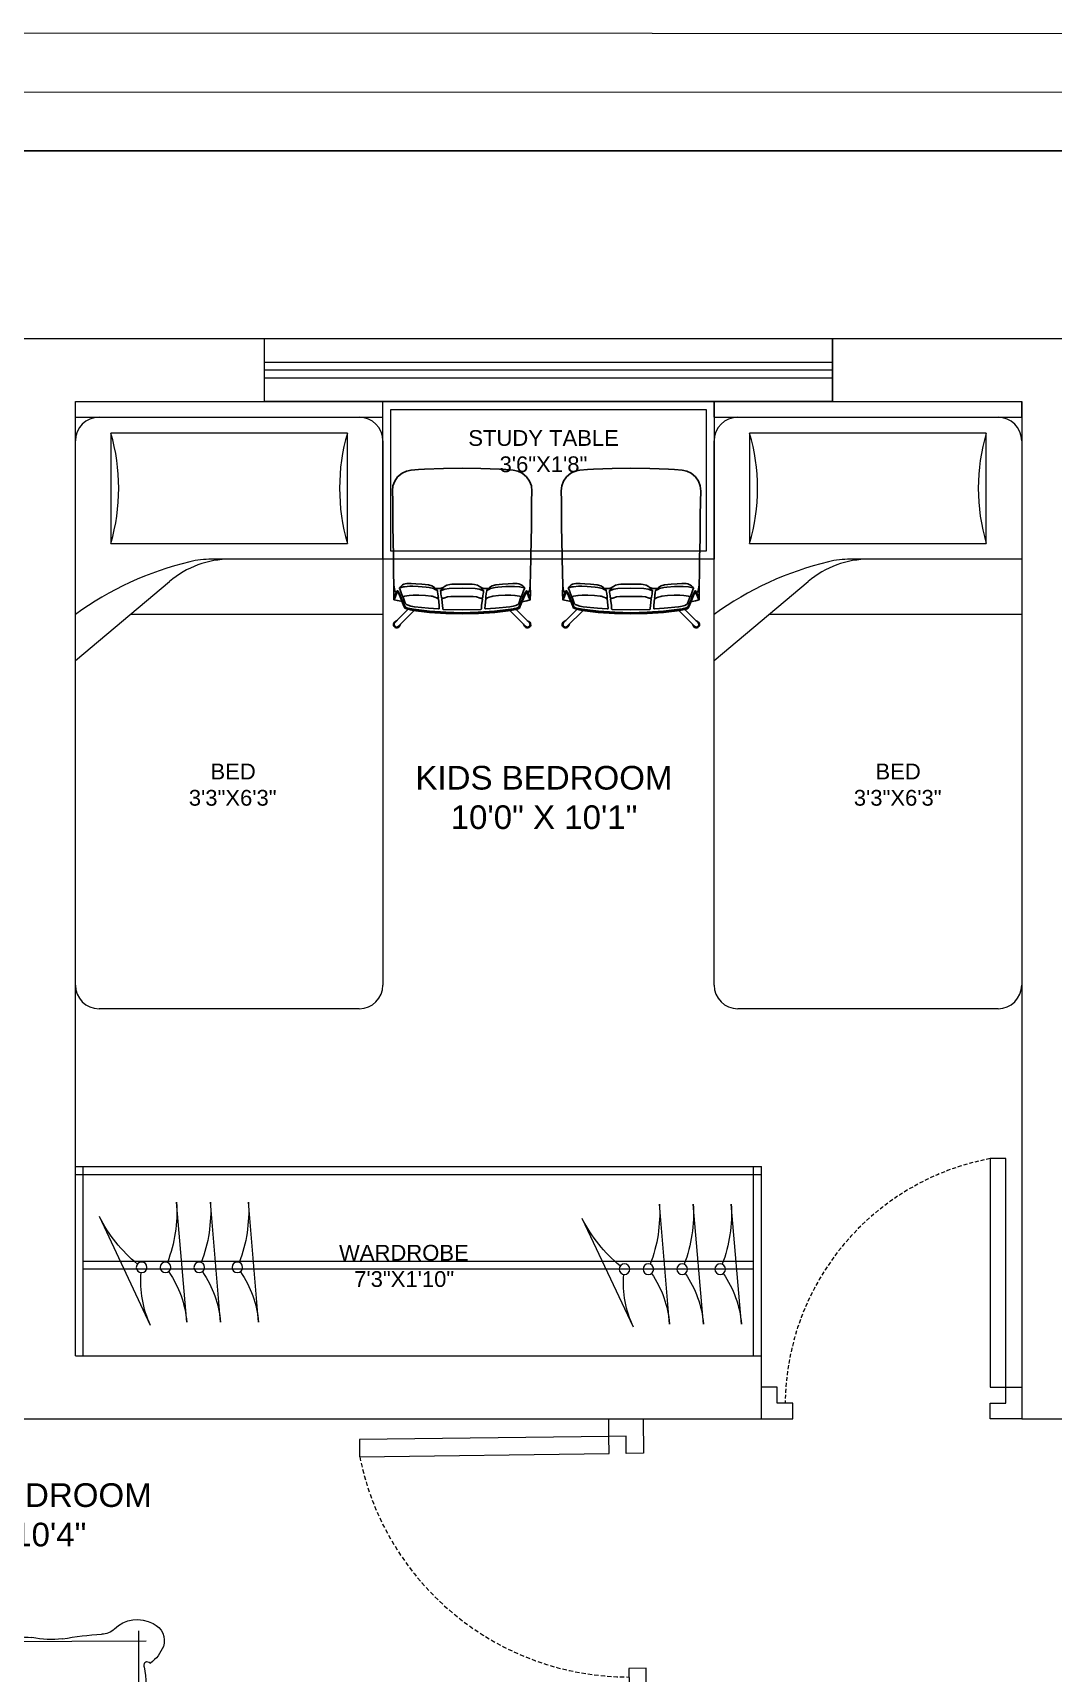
# Model space of a CAD drawing. Header units: inches. Extents: x 2744 to 7136, y -4349 to -2068.
# Drawn here: x 5991 to 6120.4, y -2784.9 to -2576.9 of the extents above; entities that cross this region are included whole.
import ezdxf

# ---------------------------------------------------------------- set-up
doc = ezdxf.new("R2010")
doc.units = ezdxf.units.IN
doc.header["$MEASUREMENT"] = 0
doc.linetypes.add('1', pattern=[0])
doc.linetypes.add('DASHED', pattern=[1.5, 0.5, -0.25, 0.5, -0.25])
for name, color, linetype, lineweight in [('DIM', 40, '1', 0), ('FURNI', 140, 'Continuous', 18), ('furniture', 252, 'Continuous', 13)]:
    doc.layers.add(name, color=color, linetype=linetype, lineweight=lineweight)
doc.layers.add('line_cad-block.com', color=250, linetype='Continuous')
doc.styles.get("Standard").update_dxf_attribs({"font": 'arial.ttf'})

# ---------------------------------------------------------------- blocks, each defined once
blk = doc.blocks.new('ytdmn')
at = {"layer": 'FURNI', "color": 35}
blk.add_lwpolyline([(5048.31, -3231.59), (5048.31, -3260.59), (5050.31, -3260.59), (5050.31, -3231.59)], close=True, dxfattribs=at)
for points in [[(5019.31, -3264.59), (5023.31, -3264.59), (5023.31, -3262.59), (5021.31, -3262.59), (5021.31, -3260.59), (5019.31, -3260.59)], [(5052.31, -3264.59), (5048.31, -3264.59), (5048.31, -3262.59), (5050.31, -3262.59), (5050.31, -3260.59), (5052.31, -3260.59)]]:
    blk.add_lwpolyline(points, dxfattribs=at)
at = {"layer": 'FURNI', "color": 35, "linetype": 'DASHED'}
blk.add_arc((5054.24, -3262.97), 31.93, 100.7059, 179.3203, dxfattribs=at)
blk = doc.blocks.new('5RG')
at = {"color": 18, "true_color": 0x000000}
for p, q in [((2836.17, 503.06), (2804.74, 580.49)), ((2858.67, 578.65), (2777.6, 578.3)), ((2778.59, 502.05), (2778.59, 580.24)), ((2834.88, 503.2), (2797.12, 579.84)), ((2831.49, 559.39), (2831.49, 579.03)), ((2833.49, 560.93), (2833.49, 579.02)), ((2858.67, 578.65), (2858.67, 503.65)), ((2831.49, 544.23), (2831.49, 550.04)), ((2831.49, 515.96), (2831.49, 538.27)), ((2833.49, 533.71), (2833.49, 535.17)), ((2833.49, 507.4), (2833.49, 522.55)), ((2858.67, 503.65), (2777.6, 503.3)), ((2794.07, 502.8), (2794.07, 503.65))]:
    blk.add_line(p, q, dxfattribs=at)
at = {"color": 18, "lineweight": 0, "true_color": 0x000000}
blk.add_line((2859.59, 578.65), (2859.59, 503.65), dxfattribs=at)
blk.add_line((2859.59, 578.65), (2859.59, 503.65), dxfattribs=at)
at = {"color": 18, "linetype": 'ByBlock', "true_color": 0x000000, "extrusion": (-2.10195e-45, 3.15544e-30, -1)}
for centre, major_axis, ratio, start_param, end_param in [((2777.74, 578.28), (-1.72, -1.72), 1, 0.487677, 1.925881), ((2783.2, 581.31), (1.53, -1.53), 1, 0.760189, 1.5925), ((2786.55, 531.43), (-0.81, 47.84), 0.980431, -0.052996, 0.052996), ((2786.24, 562.17), (-71.42, -0.63), 0.925814, 2.951729, 3.331457), ((2786.83, 566.29), (6.57, -6.57), 1, 2.056333, 2.618016), ((2835.31, 559.06), (7.9, -7.9), 1, 4.950746, 6.102528), ((2741.84, 556.04), (26, -26), 1, 5.438158, 5.58588), ((2810.45, 551.84), (-22.62, -22.62), 1, 0.707625, 0.815492), ((2846.36, 550.38), (2.5, -2.5), 1, 6.023365, 6.99698), ((2785.75, 537.77), (5.36, -5.36), 1, 2.415891, 2.629797), ((2776.62, 507.8), (1.05, -1.83), 0.357201, -0.660025, 0.660025), ((2827.78, 562.71), (-42.11, -42.11), 1, -0.836404, -0.734393)]:
    blk.add_ellipse(centre, major_axis=major_axis, ratio=ratio, start_param=start_param, end_param=end_param, dxfattribs=at)
at = {"color": 18, "linetype": 'ByBlock', "true_color": 0x000000, "extrusion": (-1.75162e-45, 3.15544e-30, -1)}
for centre, major_axis, ratio, start_param, end_param in [((2778.74, 576.83), (-2.95, -2.95), 1, 1.854914, 3.127907), ((2801.45, 572.92), (-5.84, -5.84), 1, 1.900181, 2.391744), ((2802.09, 573.63), (-5.35, -5.35), 1, 2.309958, 2.826613), ((2849.28, 541.65), (-24.28, -24.28), 1, 2.134843, 2.561156), ((2762.66, 570.33), (15.23, 1.8), 0.932127, -0.241, 0.241), ((2741.85, 556.81), (-25.97, -25.97), 1, 3.742759, 3.888462), ((2851.74, 557.07), (14.79, -14.79), 1, 1.79982, 2.460081), ((2849.16, 578.34), (20.48, -20.48), 1, 0.529592, 0.757256), ((2844.78, 527.23), (14.99, -14.99), 1, 3.150788, 4.028446), ((2836.53, 546.2), (-7.17, -7.17), 1, 3.688398, 4.591633), ((2841.02, 532), (5.79, -5.79), 1, 4.872384, 6.612043), ((2858.71, 529.51), (-18.41, -18.41), 1, 0.315099, 0.95405), ((2849.14, 570.42), (28.83, -28.83), 1, 0.602664, 0.784247), ((2755.67, 522.61), (-16.22, -16.22), 1, 3.815452, 4.002481), ((2780.41, 501.84), (3.85, -3.85), 1, 2.769943, 3.262997), ((2778.74, 504.77), (2.95, -2.95), 1, 0.013686, 1.286679), ((2783.2, 500.28), (-1.53, -1.53), 1, 1.549093, 2.381404), ((2789.6, 491.05), (-8.54, -8.54), 1, 2.2425, 2.564118), ((2832.6, 471.57), (-22.42, -22.42), 1, 2.30003, 2.453784)]:
    blk.add_ellipse(centre, major_axis=major_axis, ratio=ratio, start_param=start_param, end_param=end_param, dxfattribs=at)
at = {"color": 18, "linetype": 'ByBlock', "true_color": 0x000000, "extrusion": (-1.57646e-45, 3.15544e-30, -1)}
for centre, major_axis, start_param, end_param in [((2794.12, 584.69), (-4.03, -4.03), -1.489165, -0.629707), ((2843.65, 548.97), (-11.05, -11.05), 1.349597, 2.478368), ((2736.01, 545.02), (30.24, -30.24), 5.396221, 5.619576), ((2849.42, 532.05), (18.43, -18.43), 0.50486, 1.084563)]:
    blk.add_ellipse(centre, major_axis=major_axis, ratio=1, start_param=start_param, end_param=end_param, dxfattribs=at)
at = {"color": 18, "linetype": 'ByBlock', "true_color": 0x000000, "extrusion": (-8.75812e-46, 3.15544e-30, -1)}
blk.add_ellipse((2810.16, 593.56), major_axis=(9.89, -9.89), ratio=1, start_param=0.744767, end_param=1.123881, dxfattribs=at)
at = {"color": 18, "linetype": 'ByBlock', "true_color": 0x000000, "extrusion": (-1.92679e-45, 3.15544e-30, -1)}
for centre, major_axis, ratio, start_param, end_param in [((2791.47, 599.21), (14.31, -14.31), 1, 0.698053, 0.946493), ((2810.34, 489.99), (63.35, -63.35), 1, 3.931363, 3.997349), ((2827.78, 519.58), (-42.11, -42.11), 1, 2.305189, 2.4072), ((3003.11, 555.94), (161.94, -14.02), 0.839418, 3.103391, 3.179794), ((2843.19, 544.18), (-11.72, -5.95), 0.855121, -0.497013, 0.497013), ((2847.51, 538.16), (-2.99, -2.99), 1, 4.139497, 5.119412), ((2820.14, 526.26), (-29.48, -29.48), 1, 0.759034, 0.853528), ((2794.65, 543.99), (29.13, -29.13), 1, 0.666874, 0.847418), ((2839.5, 525.8), (-16.25, -16.25), 1, -0.640096, -0.619014)]:
    blk.add_ellipse(centre, major_axis=major_axis, ratio=ratio, start_param=start_param, end_param=end_param, dxfattribs=at)
at = {"color": 18, "linetype": 'ByBlock', "true_color": 0x000000, "extrusion": (-2.8026e-45, 3.15544e-30, -1)}
for centre, major_axis, ratio, start_param, end_param in [((2822.63, 630.57), (36.45, -36.45), 1, 0.744241, 0.901808), ((2842.53, 528.69), (-5.74, -11.35), 0.888413, 2.754911, 3.528274), ((2810.34, 592.3), (63.35, -63.35), 1, 0.71504, 0.781026)]:
    blk.add_ellipse(centre, major_axis=major_axis, ratio=ratio, start_param=start_param, end_param=end_param, dxfattribs=at)
at = {"color": 18, "linetype": 'ByBlock', "true_color": 0x000000, "extrusion": (-1.4013e-45, 3.15544e-30, -1)}
for centre, major_axis, start_param, end_param in [((2832.6, 610.72), (22.42, -22.42), 0.757306, 0.841563), ((2843.34, 536.84), (14.27, -14.27), 0.42416, 1.247956)]:
    blk.add_ellipse(centre, major_axis=major_axis, ratio=1, start_param=start_param, end_param=end_param, dxfattribs=at)
at = {"color": 18, "linetype": 'ByBlock', "true_color": 0x000000, "extrusion": (-2.27711e-45, 3.15544e-30, -1)}
for centre, major_axis, start_param, end_param in [((2780.41, 579.76), (3.85, -3.85), 1.449392, 1.942446), ((2845.49, 511.59), (-17.39, -17.39), 1.809107, 2.516724)]:
    blk.add_ellipse(centre, major_axis=major_axis, ratio=1, start_param=start_param, end_param=end_param, dxfattribs=at)
at = {"color": 18, "true_color": 0x000000, "extrusion": (-1.05097e-45, 3.15544e-30, -1)}
for start_param, end_param in [(2.253107, 2.46913), (2.253107, 2.26482), (2.26482, 2.267986), (2.267986, 2.454345), (2.454345, 2.459342), (2.459342, 2.46913)]:
    blk.add_ellipse((2848.59, 499.99), major_axis=(-53.25, -53.25), ratio=1, start_param=start_param, end_param=end_param, dxfattribs=at)
at = {"color": 18, "true_color": 0x000000, "extrusion": (-1.26993e-45, 3.15544e-30, -1)}
for start_param, end_param in [(-0.031575, 0.031575), (-0.027958, 0.031575), (-0.031575, -0.02906), (-0.02906, -0.027958)]:
    blk.add_ellipse((2641.02, 578.8), major_axis=(200.82, -8.52), ratio=0.842523, start_param=start_param, end_param=end_param, dxfattribs=at)
at = {"color": 18, "true_color": 0x000000, "extrusion": (-2.1129e-45, 3.15544e-30, -1)}
for start_param, end_param in [(3.037753, 3.245432), (3.037753, 3.040686), (3.040686, 3.043869), (3.043869, 3.238811), (3.241045, 3.245432), (3.238811, 3.241045)]:
    blk.add_ellipse((2721.7, 561.05), major_axis=(-135.07, -1.66), ratio=0.928585, start_param=start_param, end_param=end_param, dxfattribs=at)
at = {"color": 18, "true_color": 0x000000, "extrusion": (-1.75162e-45, 3.15544e-30, -1)}
for centre, major_axis, start_param, end_param in [((2848.64, 538.48), (-18.51, -18.51), 1.61129, 2.207185), ((2848.64, 538.48), (-18.51, -18.51), 1.61129, 2.207185), ((2855.32, 521.18), (-20.76, -20.76), 2.167117, 2.410701), ((2855.32, 521.18), (-20.76, -20.76), 2.167117, 2.388874), ((2855.32, 521.18), (-20.76, -20.76), 2.388874, 2.397444), ((2855.32, 521.18), (-20.76, -20.76), 2.397444, 2.410701), ((2836.5, 546.97), (-6.93, -6.93), 3.807507, 5.009096), ((2836.5, 546.97), (-6.93, -6.93), 3.807507, 4.568678), ((2855.58, 577.04), (20.53, -20.53), 0.776989, 0.985705), ((2855.58, 577.04), (20.53, -20.53), 0.747456, 0.985705), ((2855.58, 577.04), (20.53, -20.53), 0.762461, 0.776989), ((2855.58, 577.04), (20.53, -20.53), 0.747456, 0.762461), ((2836.5, 546.97), (-6.93, -6.93), 4.568678, 5.009096), ((2835.25, 558.48), (-18.36, -18.36), -1.290749, -0.712972), ((2835.25, 558.48), (-18.36, -18.36), -1.290749, -0.712972)]:
    blk.add_ellipse(centre, major_axis=major_axis, ratio=1, start_param=start_param, end_param=end_param, dxfattribs=at)
at = {"color": 18, "true_color": 0x000000, "extrusion": (-2.10195e-45, 3.15544e-30, -1)}
for centre, major_axis, ratio, start_param, end_param in [((2836.75, 560.03), (6.52, -6.52), 1, 4.963203, 6.490737), ((2836.75, 560.03), (6.52, -6.52), 1, 4.984242, 6.490737), ((2836.75, 560.03), (6.52, -6.52), 1, 4.963203, 4.984242), ((2855.98, 493.44), (-26.32, -26.32), 1, 2.174488, 2.391881), ((2855.98, 493.44), (-26.32, -26.32), 1, 2.174488, 2.363188), ((2855.98, 493.44), (-26.32, -26.32), 1, 2.363188, 2.373051), ((2855.98, 493.44), (-26.32, -26.32), 1, 2.373051, 2.391881), ((2759.09, 515.2), (-97.93, -2.52), 0.851279, 3.003922, 3.014474), ((2759.09, 515.2), (-97.93, -2.52), 0.851279, 3.003922, 3.279264), ((2759.09, 515.2), (-97.93, -2.52), 0.851279, 3.014474, 3.017375), ((2759.09, 515.2), (-97.93, -2.52), 0.851279, 3.017375, 3.266975), ((2759.09, 515.2), (-97.93, -2.52), 0.851279, 3.270718, 3.279264), ((2759.09, 515.2), (-97.93, -2.52), 0.851279, 3.266975, 3.270718)]:
    blk.add_ellipse(centre, major_axis=major_axis, ratio=ratio, start_param=start_param, end_param=end_param, dxfattribs=at)
at = {"color": 18, "true_color": 0x000000, "extrusion": (-1.92679e-45, 3.15544e-30, -1)}
for start_param, end_param in [(-1.484388, -1.362212), (-1.484388, -1.362212), (-1.199073, -0.892669), (-1.199073, -0.892669)]:
    blk.add_ellipse((2828.96, 581.15), major_axis=(-16.53, -16.53), ratio=1, start_param=start_param, end_param=end_param, dxfattribs=at)
at = {"color": 18, "linetype": 'ByBlock', "true_color": 0x000000, "extrusion": (-3.50325e-45, 3.15544e-30, -1)}
for centre, major_axis, start_param, end_param in [((2842.34, 547.62), (5.2, -5.2), 4.260933, 5.412149), ((2736.01, 533.44), (30.24, -30.24), 5.375999, 5.599353)]:
    blk.add_ellipse(centre, major_axis=major_axis, ratio=1, start_param=start_param, end_param=end_param, dxfattribs=at)
at = {"color": 18, "true_color": 0x000000, "extrusion": (-2.97776e-45, 3.15544e-30, -1)}
blk.add_ellipse((2850.5, 511.63), major_axis=(25.99, -25.99), ratio=1, start_param=3.357671, end_param=3.810113, dxfattribs=at)
blk.add_ellipse((2850.5, 511.63), major_axis=(25.99, -25.99), ratio=1, start_param=3.357671, end_param=3.810113, dxfattribs=at)
at = {"color": 18, "linetype": 'ByBlock', "true_color": 0x000000, "extrusion": (-1.05097e-45, 3.15544e-30, -1)}
blk.add_ellipse((2848.93, 509.57), major_axis=(-27.77, -27.77), ratio=1, start_param=2.388199, end_param=2.542849, dxfattribs=at)
at = {"color": 18, "true_color": 0x000000, "extrusion": (-2.091e-45, 3.15544e-30, -1)}
for start_param, end_param in [(3.048082, 3.054019), (3.048082, 3.235103), (3.054019, 3.056316), (3.056316, 3.229562), (3.229562, 3.233512), (3.233512, 3.235103)]:
    blk.add_ellipse((2745.56, 536.63), major_axis=(-110.88, -2.84), ratio=0.903473, start_param=start_param, end_param=end_param, dxfattribs=at)
at = {"color": 18, "linetype": 'ByBlock', "true_color": 0x000000, "extrusion": (-1.8392e-45, 3.15544e-30, -1)}
blk.add_ellipse((2799.3, 538.16), major_axis=(-57.94, -1.1), ratio=0.899123, start_param=2.969703, end_param=3.313482, dxfattribs=at)
at = {"color": 18, "linetype": 'ByBlock', "true_color": 0x000000, "extrusion": (-4.72938e-45, 3.15544e-30, -1)}
blk.add_ellipse((2772.04, 542.6), major_axis=(6.31, -4.19), ratio=0.299887, start_param=-0.106953, end_param=0.106953, dxfattribs=at)
at = {"color": 18, "true_color": 0x000000, "extrusion": (-2.62743e-45, 3.15544e-30, -1)}
blk.add_ellipse((2837.89, 533.52), major_axis=(6.92, -6.92), ratio=1, start_param=5.289068, end_param=6.734078, dxfattribs=at)
blk.add_ellipse((2837.89, 533.52), major_axis=(6.92, -6.92), ratio=1, start_param=5.289068, end_param=6.734078, dxfattribs=at)
at = {"color": 18, "linetype": 'ByBlock', "true_color": 0x000000, "extrusion": (-4.90454e-45, 3.15544e-30, -1)}
blk.add_ellipse((2848.59, 469.47), major_axis=(-41.9, -41.9), ratio=1, start_param=2.341422, end_param=2.488024, dxfattribs=at)
at = {"color": 18, "true_color": 0x000000, "extrusion": (-1.57646e-45, 3.15544e-30, -1)}
for start_param in [0.795211, 0.787253]:
    blk.add_ellipse((2857.13, 642.71), major_axis=(81.09, -81.09), ratio=1, start_param=start_param, end_param=0.860991, dxfattribs=at)
at = {"color": 18, "linetype": 'ByBlock', "true_color": 0x000000, "extrusion": (-4.2039e-45, 3.15544e-30, -1)}
blk.add_ellipse((2842.69, 519.24), major_axis=(5.35, -5.35), ratio=1, start_param=4.301006, end_param=5.748507, dxfattribs=at)
at = {"color": 18, "true_color": 0x000000, "extrusion": (-8.75812e-46, 3.15544e-30, -1)}
for start_param, end_param in [(0.791582, 0.795211), (0.787253, 0.791582)]:
    blk.add_ellipse((2857.13, 642.71), major_axis=(81.09, -81.09), ratio=1, start_param=start_param, end_param=end_param, dxfattribs=at)
at = {"color": 18, "linetype": 'ByBlock', "true_color": 0x000000, "extrusion": (-2.09647e-45, 3.15544e-30, -1)}
blk.add_ellipse((2775.42, 516.64), major_axis=(-82.06, -0.98), ratio=0.841331, start_param=2.987405, end_param=3.295781, dxfattribs=at)
at = {"color": 18, "linetype": 'ByBlock', "true_color": 0x000000, "extrusion": (-7.00649e-46, 3.15544e-30, -1)}
for centre, major_axis, start_param, end_param in [((2741.85, 522.29), (25.97, -25.97), 5.536316, 5.682019), ((2777.74, 503.32), (1.72, -1.72), 1.215712, 2.653916), ((2802.65, 428.35), (52.89, -52.89), 3.885081, 4.03522)]:
    blk.add_ellipse(centre, major_axis=major_axis, ratio=1, start_param=start_param, end_param=end_param, dxfattribs=at)
at = {"color": 18, "linetype": 'ByBlock', "true_color": 0x000000, "extrusion": (-2.18953e-45, 3.15544e-30, -1)}
blk.add_ellipse((2965.84, 525.44), major_axis=(-124.78, -13.63), ratio=0.702701, start_param=-0.053395, end_param=0.053395, dxfattribs=at)
at = {"color": 18, "true_color": 0x000000, "extrusion": (-2.3209e-45, 3.15544e-30, -1)}
for start_param, end_param in [(3.134052, 3.147677), (3.134052, 3.149133), (3.147677, 3.147787), (3.147787, 3.149133)]:
    blk.add_ellipse((1902.62, 420.75), major_axis=(-938.9, -90.47), ratio=0.719735, start_param=start_param, end_param=end_param, dxfattribs=at)
at = {"color": 18, "linetype": 'ByBlock', "true_color": 0x000000, "extrusion": (-2.10742e-45, 3.15544e-30, -1)}
blk.add_ellipse((2808.56, 510.74), major_axis=(-31.02, 0.34), ratio=0.947244, start_param=-0.15335, end_param=0.15335, dxfattribs=at)
at = {"color": 18, "true_color": 0x000000, "extrusion": (-1.4013e-45, 3.15544e-30, -1)}
for start_param, end_param in [(1.266203, 1.375906), (0.21834, 1.375906), (0.21834, 0.256988), (0.357537, 1.266203), (0.270223, 0.357537), (0.256988, 0.270223)]:
    blk.add_ellipse((2848.98, 520.59), major_axis=(10.82, -10.82), ratio=1, start_param=start_param, end_param=end_param, dxfattribs=at)
at = {"color": 18, "linetype": 'ByBlock', "true_color": 0x000000, "extrusion": (-4.1601e-45, 3.15544e-30, -1)}
blk.add_ellipse((2779.88, 550.16), major_axis=(-5.87, 47.48), ratio=0.98775, start_param=3.088596, end_param=3.194589, dxfattribs=at)
at = {"color": 18, "linetype": 'ByBlock', "true_color": 0x000000, "extrusion": (-2.62743e-45, 3.15544e-30, -1)}
blk.add_ellipse((2822.63, 451.73), major_axis=(-36.45, -36.45), ratio=1, start_param=2.239784, end_param=2.397352, dxfattribs=at)
blk = doc.blocks.new('LEADCHAIR Executive 2014')
at = {"layer": 'line_cad-block.com', "color": 252, "true_color": 0x939598}
for points in [[(-239.1, 253.9), (-240.7, 256.2), (-243.5, 261.1), (-245.6, 264.4), (-248.8, 266.8), (-252.6, 268), (-256.7, 268.1), (-260.5, 266.8), (-263.7, 264.5), (-266.1, 261.3), (-267.3, 257.4), (-267.1, 253), (-266, 249.6), (-263.7, 246.3), (-259.6, 243.9), (-254, 240.4)], [(-186.5, 201.1), (-247.6, 262.2), (-251.2, 264.6), (-253.3, 265.3), (-256.4, 265.2), (-258.6, 264.5), (-261.7, 262.4), (-263.7, 259.8), (-264.8, 257), (-264.4, 254.4), (-263.9, 251.3), (-262.1, 248.8), (-240.6, 227), (-210.7, 196.4)], [(186.5, 201.1), (247.6, 262.2), (251.2, 264.6), (253.3, 265.3), (256.4, 265.2), (258.6, 264.5), (261.7, 262.4), (263.7, 259.8), (264.8, 257), (264.4, 254.4), (263.9, 251.3), (262.1, 248.8), (240.6, 227), (210.7, 196.4)], [(239.1, 253.9), (240.7, 256.2), (243.5, 261.1), (245.6, 264.4), (248.8, 266.8), (252.6, 268), (256.7, 268.1), (260.5, 266.8), (263.7, 264.5), (266.1, 261.3), (267.3, 257.4), (267.1, 253), (266, 249.6), (263.7, 246.3), (259.6, 243.9), (254, 240.4)], [(0, 214.2), (-63.6, 212.7), (-127.1, 208.1), (-190.4, 200.6), (-201.5, 198.6), (-211.2, 196.2), (-218.8, 193.6), (-223.1, 191.2), (-226.8, 183.8), (-246.5, 135.2), (-248.6, 131.4), (-251.1, 130.4), (-252.7, 131.3), (-254.8, 136.2), (-259.1, 146.6), (-261.5, 152.5), (-264.8, 159.1)], [(0.2, 209.5), (-63.2, 207.5), (-126.5, 203), (-189.5, 196), (-196.2, 194.9), (-204.4, 193), (-210.2, 191.7), (-215.6, 190.3), (-220.4, 187.9), (-223, 184.5), (-226.5, 175.5), (-244.9, 132.9), (-250.6, 123.7), (-253, 124.7), (-263.2, 145.7)], [(-91.9, 194.6), (-89.7, 193.7), (-88.8, 192.3), (-89.5, 180.1), (-92.1, 154.9), (-99.5, 151.5), (-106.1, 148.5), (-116.1, 145.5), (-120.2, 144.6), (-142.3, 142.3), (-168, 141), (-190.1, 140.8), (-205.5, 141.9), (-224.1, 145.3), (-229.7, 146.2), (-229.9, 146.5), (-227.8, 153.1), (-221, 172.7), (-219.4, 175.5), (-217, 177.6), (-209.7, 180.7), (-199.2, 183.9), (-193, 185.1), (-185.7, 186.6), (-130.2, 191.7), (-111.3, 193.1), (-91.9, 194.6)], [(0, 198.1), (-73.5, 196.6), (-74.4, 195.1), (-75.4, 193.4), (-76.1, 181.4), (-79.4, 156.4), (-78.4, 154.8), (-76.1, 154), (-70.7, 152.3), (-56.7, 148.1), (-43.6, 146.5), (-25.3, 145.8), (0.1, 145.8)], [(-0.2, 209.5), (63.2, 207.5), (126.5, 203), (189.5, 196), (196.2, 194.9), (204.4, 193), (210.2, 191.7), (215.6, 190.3), (220.4, 187.9), (223, 184.5), (226.5, 175.5), (244.9, 132.9), (250.6, 123.7), (253, 124.7), (263.2, 145.7)], [(0, 198.1), (73.5, 196.6), (74.4, 195.1), (75.4, 193.4), (76.1, 181.4), (79.4, 156.4), (78.4, 154.8), (76.1, 154), (70.7, 152.3), (56.7, 148.1), (43.6, 146.5), (25.3, 145.8), (-0.1, 145.8)], [(0, 214.2), (63.6, 212.7), (127.1, 208.1), (190.4, 200.6), (201.5, 198.6), (211.2, 196.2), (218.8, 193.6), (223.1, 191.2), (226.8, 183.8), (246.5, 135.2), (248.6, 131.4), (251.1, 130.4), (252.7, 131.3), (254.8, 136.2), (259.1, 146.6), (261.5, 152.5), (264.8, 159.1)], [(91.9, 194.6), (89.7, 193.7), (88.8, 192.3), (89.5, 180.1), (92.1, 154.9), (99.5, 151.5), (106.1, 148.5), (116.1, 145.5), (120.2, 144.6), (142.3, 142.3), (168, 141), (190.1, 140.8), (205.5, 141.9), (224.1, 145.3), (229.7, 146.2), (229.9, 146.5), (227.8, 153.1), (221, 172.7), (219.4, 175.5), (217, 177.6), (209.7, 180.7), (199.2, 183.9), (193, 185.1), (185.7, 186.6), (130.2, 191.7), (111.3, 193.1), (91.9, 194.6)], [(-255.6, 130), (-260.2, 127.9), (-262, 121.4), (-263.4, 115.9), (-265.5, 102.2), (-266.6, 54.8), (-267.4, -4.7), (-269.1, -78), (-270, -119), (-270, -168.2), (-270.4, -224.5), (-271.8, -264.7), (-269.6, -284.7), (-262.6, -303.3), (-251.2, -319.6), (-234.1, -334.1), (-217.3, -342.1), (-198.7, -346.1), (-170, -348.1), (-146.1, -349.7), (-72.8, -352.8), (0, -354.2)], [(-264.8, 159.1), (-265.4, 159.2), (-265.6, 158.7), (-265.8, 149.5), (-266.1, 142.4), (-266.1, 138.9), (-265.5, 103.7)], [(-263.2, 145.7), (-263.9, 145.7), (-263.9, 145.7), (-264.8, 145), (-265.3, 143.5), (-266.1, 130.6)], [(-233.5, 166.4), (-245.4, 163.8), (-252.1, 162.5), (-265.3, 159.2)], [(-98.2, 152), (-95.7, 152), (-93.1, 152), (-91.9, 151.6), (-92.6, 146.7), (-93.1, 143.2), (-93.8, 137.8), (-94.3, 134.2), (-95.1, 129), (-95.8, 123.9), (-95.9, 123.1), (-101.7, 119.8), (-107.4, 117.8), (-111.2, 115.5), (-128.4, 111.7), (-139.6, 110.1), (-170.4, 107.7), (-191.7, 106.6), (-204, 106.6), (-223.7, 108.1), (-229.5, 109.3), (-241.4, 112.7), (-243.9, 113.6), (-240.7, 120.7), (-236.9, 131.9), (-232.9, 142.2), (-231.6, 145.7), (-228.5, 151.1)], [(-71.4, 152.5), (-75.9, 152.7), (-78.7, 152.4), (-79.9, 152), (-80.5, 148.6), (-81.1, 143.8), (-82.2, 136.2), (-82.8, 130.2), (-83.8, 123.8), (-66.6, 117.1), (-50.4, 114.7), (0, 113.2)], [(71.4, 152.5), (75.9, 152.7), (78.7, 152.4), (79.9, 152), (80.5, 148.6), (81.1, 143.8), (82.2, 136.2), (82.8, 130.2), (83.8, 123.8), (66.6, 117.1), (50.4, 114.7), (0, 113.2)], [(255.6, 130), (260.2, 127.9), (262, 121.4), (263.4, 115.9), (265.5, 102.2), (266.6, 54.8), (267.4, -4.7), (269.1, -78), (270, -119), (270, -168.2), (270.4, -224.5), (271.8, -264.7), (269.6, -284.7), (262.6, -303.3), (251.2, -319.6), (234.1, -334.1), (217.3, -342.1), (198.7, -346.1), (170, -348.1), (146.1, -349.7), (72.8, -352.8), (0, -354.2)], [(98.2, 152), (95.7, 152), (93.1, 152), (91.9, 151.6), (92.6, 146.7), (93.1, 143.2), (93.8, 137.8), (94.3, 134.2), (95.1, 129), (95.8, 123.9), (95.9, 123.1), (101.7, 119.8), (107.4, 117.8), (111.2, 115.5), (128.4, 111.7), (139.6, 110.1), (170.4, 107.7), (191.7, 106.6), (204, 106.6), (223.7, 108.1), (229.5, 109.3), (241.4, 112.7), (243.9, 113.6), (240.7, 120.7), (236.9, 131.9), (232.9, 142.2), (231.6, 145.7), (228.5, 151.1)], [(233.5, 166.4), (245.4, 163.8), (252.1, 162.5), (265.3, 159.2)], [(263.2, 145.7), (263.9, 145.7), (263.9, 145.7), (264.8, 145), (265.3, 143.5), (266.1, 130.6)], [(264.8, 159.1), (265.4, 159.2), (265.6, 158.7), (265.8, 149.5), (266.1, 142.4), (266.1, 138.9), (265.5, 103.7)], [(-95.9, 123.1), (-99.3, 118.8), (-107.3, 111.6), (-117.3, 105.1), (-130.9, 100.8), (-156.8, 98.4), (-179.9, 96.6), (-198.2, 95.3), (-214.2, 95.3), (-221.1, 96.7), (-227.1, 98.7), (-232.7, 101.3), (-236.5, 104.7), (-240.1, 108.3), (-242.4, 111.8), (-243, 113.1)], [(-102.3, 114.7), (-88.6, 115.2)], [(-88.6, 115.2), (-86.2, 115.2), (-81.4, 114.1), (-73.1, 111)], [(-83.8, 123.8), (-72.8, 110.3), (-68.2, 107.1), (-59.9, 102.6), (-48.2, 99.8), (-39.4, 98.7), (-33.8, 98.4), (0, 98.5)], [(83.8, 123.8), (72.8, 110.3), (68.2, 107.1), (59.9, 102.6), (48.2, 99.8), (39.4, 98.7), (33.8, 98.4), (0, 98.5)], [(88.6, 115.2), (86.2, 115.2), (81.4, 114.1), (73.1, 111)], [(102.3, 114.7), (88.6, 115.2)], [(95.9, 123.1), (99.3, 118.8), (107.3, 111.6), (117.3, 105.1), (130.9, 100.8), (156.8, 98.4), (179.9, 96.6), (198.2, 95.3), (214.2, 95.3), (221.1, 96.7), (227.1, 98.7), (232.7, 101.3), (236.5, 104.7), (240.1, 108.3), (242.4, 111.8), (243, 113.1)]]:
    blk.add_lwpolyline(points, dxfattribs=at)
blk = doc.blocks.new('46u46 u')
at = {"layer": 'furniture', "color": 133, "lineweight": -2, "true_color": 0x84cdcc}
for p, q in [((1719223.22, 5855.25), (1719238.43, 5853.97)), ((1719223.22, 5850.43), (1719238.43, 5849.14)), ((1719223.22, 5846.14), (1719238.43, 5844.86)), ((1719222.81, 5841.56), (1719236.62, 5835.07))]:
    blk.add_line(p, q, dxfattribs=at)
for centre in [(1719230.18, 5852.56), (1719230.18, 5847.73), (1719230.18, 5843.45), (1719230.18, 5840.42)]:
    blk.add_circle(centre, 0.673, dxfattribs=at)
for centre, radius, start, end in [((1719222.13, 5842.1), 13.19, 55.3487, 85.2486), ((1719237.35, 5835.38), 18.62, 86.6903, 110.6016), ((1719222.13, 5837.28), 13.19, 55.3487, 85.2486), ((1719237.35, 5830.56), 18.62, 86.6903, 110.6016), ((1719222.13, 5833), 13.19, 55.3487, 85.2486), ((1719237.35, 5826.27), 18.62, 86.6903, 110.6016), ((1719228.44, 5853.49), 13.19, 244.7514, 274.6513), ((1719244.98, 5851.7), 18.62, 219.3984, 243.3097)]:
    blk.add_arc(centre, radius, start, end, dxfattribs=at)
blk = doc.blocks.new('fgn')
at = {"color": 0, "linetype": 'ByBlock'}
for p, q in [((5013.31, -3135.59), (5052.31, -3135.59)), ((5013.31, -3137.59), (5013.31, -3135.59)), ((5052.31, -3137.59), (5052.31, -3135.59)), ((5013.31, -3137.59), (5052.31, -3137.59)), ((5013.31, -3209.59), (5013.31, -3140.59)), ((5017.81, -3139.59), (5017.81, -3153.59)), ((5047.81, -3139.59), (5017.81, -3139.59)), ((5047.81, -3153.59), (5047.81, -3139.59)), ((5052.31, -3140.59), (5052.31, -3209.59)), ((5017.81, -3153.59), (5047.81, -3153.59)), ((5052.31, -3155.59), (5030.59, -3155.59)), ((5013.32, -3168.45), (5025.24, -3158.41)), ((5052.31, -3162.59), (5020.31, -3162.59)), ((5049.31, -3212.59), (5016.31, -3212.59))]:
    blk.add_line(p, q, dxfattribs=at)
for centre, radius, start, end in [((5016.31, -3140.59), 3, 90, 180), ((5049.31, -3140.59), 3, 0, 90), ((4993.81, -3146.59), 25, 343.7398, 16.2602), ((5071.81, -3146.59), 25, 163.7398, 196.2602), ((5037.24, -3195.51), 40.69, 103.3928, 126.0202), ((5032.97, -3167.59), 12, 90, 130.1059), ((5030.59, -3167.59), 12, 90, 103.3928), ((5016.31, -3209.59), 3, 180, 270), ((5049.31, -3209.59), 3, 270, 0)]:
    blk.add_arc(centre, radius, start, end, dxfattribs=at)
blk = doc.blocks.new('rtj')
at = {"color": 0, "linetype": 'ByBlock'}
for p, q in [((4932.31, -3135.59), (4971.31, -3135.59)), ((4932.31, -3137.59), (4932.31, -3135.59)), ((4971.31, -3137.59), (4971.31, -3135.59)), ((4932.31, -3137.59), (4971.31, -3137.59)), ((4932.31, -3209.59), (4932.31, -3140.59)), ((4936.81, -3139.59), (4936.81, -3153.59)), ((4966.81, -3139.59), (4936.81, -3139.59)), ((4966.81, -3153.59), (4966.81, -3139.59)), ((4971.31, -3140.59), (4971.31, -3209.59)), ((4936.81, -3153.59), (4966.81, -3153.59)), ((4971.31, -3155.59), (4949.59, -3155.59)), ((4932.32, -3168.45), (4944.24, -3158.41)), ((4971.31, -3162.59), (4939.31, -3162.59)), ((4968.31, -3212.59), (4935.31, -3212.59))]:
    blk.add_line(p, q, dxfattribs=at)
for centre, radius, start, end in [((4935.31, -3140.59), 3, 90, 180), ((4968.31, -3140.59), 3, 0, 90), ((4912.81, -3146.59), 25, 343.7398, 16.2602), ((4990.81, -3146.59), 25, 163.7398, 196.2602), ((4956.24, -3195.51), 40.69, 103.3928, 126.0202), ((4951.97, -3167.59), 12, 90, 130.1059), ((4949.59, -3167.59), 12, 90, 103.3928), ((4935.31, -3209.59), 3, 180, 270), ((4968.31, -3209.59), 3, 270, 0)]:
    blk.add_arc(centre, radius, start, end, dxfattribs=at)

msp = doc.modelspace()

# ---------------------------------------------------------------- linework, layer by layer
at = {"color": 7, "lineweight": 15, "ltscale": 10, "true_color": 0xffffff}
msp.add_lwpolyline([(5860.01, -2576.93), (6488.46, -2577.04), (6488.45, -3052.28), (5860, -3052.17)], close=True, dxfattribs=at)
at = {"color": 18, "lineweight": 15, "ltscale": 10, "true_color": 0x000000}
msp.add_lwpolyline([(5867.49, -2584.41), (6480.98, -2584.51), (6480.97, -3044.8), (5867.48, -3044.69)], close=True, dxfattribs=at)
at = {"ltscale": 0.012}
msp.add_lwpolyline([(5874.97, -2591.89), (6333.23, -2591.89), (6333.23, -3037.29), (5874.97, -3037.29)], close=True, dxfattribs=at)
at = {"layer": 'FURNI', "color": 18, "true_color": 0x000000}
for p, q in [((5988.37, -2615.67), (6124.37, -2615.67)), ((5996.37, -2744.67), (5996.37, -2623.67)), ((5996.37, -2623.67), (6116.37, -2623.67)), ((6116.37, -2623.67), (6116.37, -2752.67)), ((5997.37, -2744.67), (5997.37, -2720.67)), ((6082.37, -2744.67), (6082.37, -2720.67)), ((6083.37, -2744.67), (6083.37, -2720.67)), ((6083.37, -2752.67), (6083.37, -2744.67)), ((5923.37, -2752.67), (6083.37, -2752.67)), ((6116.37, -2752.67), (6124.37, -2752.67))]:
    msp.add_line(p, q, dxfattribs=at)
at = {"layer": 'FURNI', "color": 143, "true_color": 0x7aafdf}
for p, q in [((6020.37, -2623.67), (6020.37, -2615.67)), ((6092.37, -2623.67), (6092.37, -2615.67)), ((6020.37, -2618.67), (6092.37, -2618.67)), ((6020.37, -2619.67), (6092.37, -2619.67)), ((6020.37, -2620.67), (6092.37, -2620.67))]:
    msp.add_line(p, q, dxfattribs=at)
at = {"layer": 'FURNI', "color": 252, "true_color": 0x939598}
for p, q in [((5997.37, -2732.67), (6082.37, -2732.67)), ((5997.37, -2733.67), (6082.37, -2733.67))]:
    msp.add_line(p, q, dxfattribs=at)
at = {"layer": 'FURNI', "color": 143, "true_color": 0x7aafdf}
msp.add_lwpolyline([(6020.37, -2615.67), (6092.37, -2615.67), (6092.37, -2623.67), (6020.37, -2623.67)], close=True, dxfattribs=at)
at = {"layer": 'FURNI', "color": 35}
for points in [[(6035.37, -2623.67), (6077.37, -2623.67), (6077.37, -2643.67), (6035.37, -2643.67)], [(6036.37, -2624.67), (6076.37, -2624.67), (6076.37, -2642.67), (6036.37, -2642.67)]]:
    msp.add_lwpolyline(points, close=True, dxfattribs=at)
at = {"layer": 'FURNI', "color": 18, "true_color": 0x000000}
for points in [[(5996.37, -2720.67), (6083.37, -2720.67)], [(5996.37, -2721.67), (6083.37, -2721.67)], [(5996.37, -2744.67), (6083.37, -2744.67)]]:
    msp.add_lwpolyline(points, dxfattribs=at)

# ---------------------------------------------------------------- block references
at = {"color": 18, "lineweight": 9, "true_color": 0x000000, "xscale": -0.03255662233685245, "yscale": 0.03255662233685245, "zscale": 0.03255662233685245, "rotation": 179.9645304322863}
for p in [(6045.41, -2643.64), (6066.82, -2643.64)]:
    msp.add_blockref('LEADCHAIR Executive 2014', p, dxfattribs=at)
at = {"lineweight": 9, "xscale": -1, "rotation": 270}
for p in [(164.35, -1721963.64), (225.58, -1721963.87)]:
    msp.add_blockref('46u46 u', p, dxfattribs=at)
at = {"layer": 'DIM', "color": 18, "true_color": 0x000000, "rotation": 180}
msp.add_blockref('5RG', (8782.96, -2277.52), dxfattribs=at)
at = {"layer": 'FURNI', "color": 18, "true_color": 0x000000}
for name in ['rtj', 'fgn', 'ytdmn']:
    msp.add_blockref(name, (1064.06, 511.92), dxfattribs=at)
at = {"layer": 'FURNI', "color": 18, "true_color": 0x000000, "xscale": 1.090825475060827, "yscale": 1.090825475060827, "zscale": 1.090825475060827, "rotation": 90.70939875799975}
msp.add_blockref('ytdmn', (2575.77, -8307.52), dxfattribs=at)

# ---------------------------------------------------------------- texts
at = {"layer": 'FURNI', "color": 177, "true_color": 0x293189, "char_height": 2, "attachment_point": 1}
for s, insert in [('\\pi32.42492;STUDY TABLE\\P\\pi36.39491;3\'6"X1\'8"', (6013.77, -2627.3)), ('\\pi39.13979;BED \\P\\pi36.39491;3\'3"X6\'3"', (5974.36, -2669.59)), ('\\pi39.13979;BED \\P\\pi36.39491;3\'3"X6\'3"', (6058.69, -2669.59)), ('\\pi33.7005;WARDROBE\\P\\pi35.62547;7\'3"X1\'10"', (5996.1, -2730.61))]:
    msp.add_mtext_dynamic_manual_height_columns(s, width=83.6711, gutter_width=1, heights=[0], dxfattribs=dict(at, insert=insert))
at = {"layer": 'FURNI', "color": 240, "true_color": 0xed1f24, "char_height": 3, "attachment_point": 1}
for s, insert in [('\\pi25.84716;KIDS BEDROOM\\P\\pi30.31953;10\'0" X 10\'1"', (6013.64, -2669.88)), ('\\pi22.00814;MASTER BEDROOM\\P\\pi30.31953;11\'8" X 10\'4"', (5943.76, -2760.84))]:
    msp.add_mtext_dynamic_manual_height_columns(s, width=83.6711, gutter_width=1, heights=[0], dxfattribs=dict(at, insert=insert))

doc.saveas('drawing.dxf')
